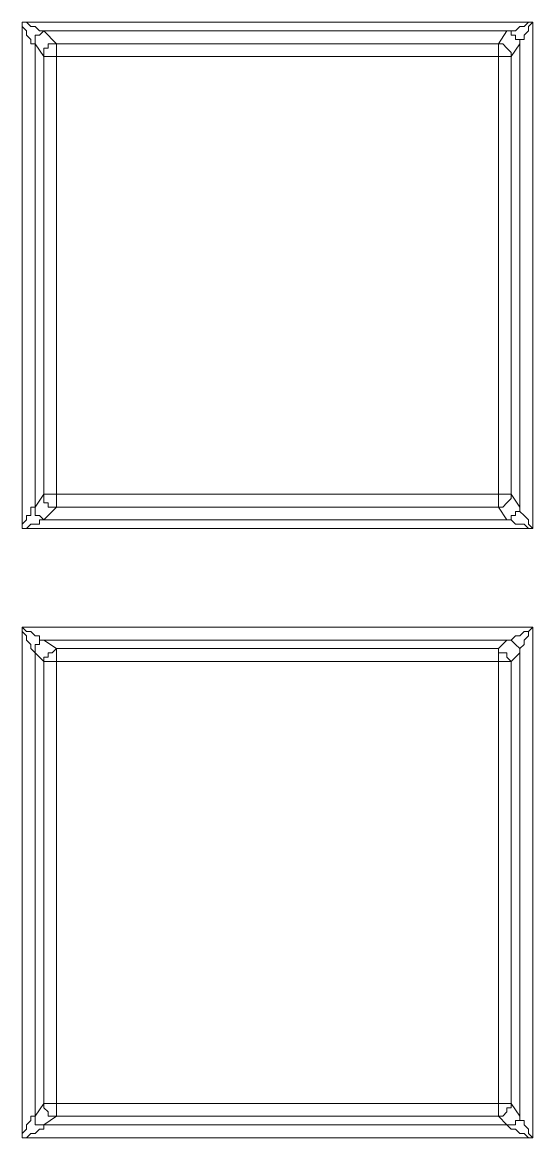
# Model space of a CAD drawing. Header units: centimetres. Extents: x -12.2 to 12.2, y -6.1 to 6.1.
# Drawn here: x -11.254 to -10.834, y -1.219 to -0.302 of the extents above; entities that cross this region are included whole.
import ezdxf

# ---------------------------------------------------------------- set-up
doc = ezdxf.new("R2010")
doc.units = ezdxf.units.CM
doc.header["$MEASUREMENT"] = 0
doc.layers.add('Camada 1', color=7, linetype='Continuous')

msp = doc.modelspace()

# ---------------------------------------------------------------- linework, layer by layer
at = {"layer": 'Camada 1', "lineweight": 9}
for points in [[(-11.25426, -0.3017), (-11.25426, -0.3017), (-10.83445, -0.3017), (-10.83445, -0.3017)], [(-11.25426, -0.71798), (-11.25426, -0.71798), (-11.25426, -0.3017), (-11.25426, -0.3017)], [(-10.83445, -0.3017), (-10.83445, -0.3017), (-10.83445, -0.71798), (-10.83445, -0.71798)], [(-10.85562, -0.30876), (-10.85562, -0.30876), (-11.23662, -0.30876), (-11.23662, -0.30876)], [(-11.23662, -0.30876), (-11.23662, -0.30876), (-11.22604, -0.31934), (-11.22604, -0.31934)], [(-10.86267, -0.31934), (-10.86267, -0.31934), (-10.85562, -0.30876), (-10.85562, -0.30876)], [(-11.24367, -0.31934), (-11.24367, -0.31934), (-11.24367, -0.70034), (-11.24367, -0.70034)], [(-11.23662, -0.32992), (-11.23662, -0.32992), (-11.24367, -0.31934), (-11.24367, -0.31934)], [(-11.22604, -0.31934), (-11.22604, -0.31934), (-10.86267, -0.31934), (-10.86267, -0.31934)], [(-10.84504, -0.31934), (-10.84504, -0.31934), (-10.85209, -0.32992), (-10.85209, -0.32992)], [(-10.84504, -0.70034), (-10.84504, -0.70034), (-10.84504, -0.31934), (-10.84504, -0.31934)], [(-11.23662, -0.68976), (-11.23662, -0.68976), (-11.23662, -0.32992), (-11.23662, -0.32992)], [(-10.86267, -0.32992), (-10.86267, -0.32992), (-11.22604, -0.32992), (-11.22604, -0.32992)], [(-11.22604, -0.32992), (-11.22604, -0.32992), (-11.22604, -0.68976), (-11.22604, -0.68976)], [(-10.86267, -0.68976), (-10.86267, -0.68976), (-10.86267, -0.32992), (-10.86267, -0.32992)], [(-10.85209, -0.32992), (-10.85209, -0.32992), (-10.85209, -0.68976), (-10.85209, -0.68976)], [(-11.24367, -0.70034), (-11.24367, -0.70034), (-11.23662, -0.68976), (-11.23662, -0.68976)], [(-11.22604, -0.68976), (-11.22604, -0.68976), (-10.86267, -0.68976), (-10.86267, -0.68976)], [(-10.85209, -0.68976), (-10.85209, -0.68976), (-10.84504, -0.70034), (-10.84504, -0.70034)], [(-11.22604, -0.70034), (-11.22604, -0.70034), (-11.23662, -0.71092), (-11.23662, -0.71092)], [(-10.86267, -0.70034), (-10.86267, -0.70034), (-11.22604, -0.70034), (-11.22604, -0.70034)], [(-10.85562, -0.71092), (-10.85562, -0.71092), (-10.86267, -0.70034), (-10.86267, -0.70034)], [(-11.23662, -0.71092), (-11.23662, -0.71092), (-10.85562, -0.71092), (-10.85562, -0.71092)], [(-10.83445, -0.71798), (-10.83445, -0.71798), (-11.25426, -0.71798), (-11.25426, -0.71798)], [(-11.25426, -0.79912), (-11.25426, -0.79912), (-10.83445, -0.79912), (-10.83445, -0.79912)], [(-11.25426, -1.21892), (-11.25426, -1.21892), (-11.25426, -0.79912), (-11.25426, -0.79912)], [(-10.83445, -0.79912), (-10.83445, -0.79912), (-10.83445, -1.21892), (-10.83445, -1.21892)], [(-10.85562, -0.8097), (-10.85562, -0.8097), (-11.23662, -0.8097), (-11.23662, -0.8097)], [(-11.23662, -0.8097), (-11.23662, -0.8097), (-11.22604, -0.81676), (-11.22604, -0.81676)], [(-10.86267, -0.81676), (-10.86267, -0.81676), (-10.85562, -0.8097), (-10.85562, -0.8097)], [(-11.24367, -0.82028), (-11.24367, -0.82028), (-11.24367, -1.20128), (-11.24367, -1.20128)], [(-11.23662, -0.82734), (-11.23662, -0.82734), (-11.24367, -0.82028), (-11.24367, -0.82028)], [(-11.22604, -0.81676), (-11.22604, -0.81676), (-10.86267, -0.81676), (-10.86267, -0.81676)], [(-10.84504, -0.82028), (-10.84504, -0.82028), (-10.85209, -0.82734), (-10.85209, -0.82734)], [(-10.84504, -1.20128), (-10.84504, -1.20128), (-10.84504, -0.82028), (-10.84504, -0.82028)], [(-11.23662, -1.1907), (-11.23662, -1.1907), (-11.23662, -0.82734), (-11.23662, -0.82734)], [(-11.22604, -0.82734), (-11.22604, -0.82734), (-11.22604, -1.1907), (-11.22604, -1.1907)], [(-10.86267, -0.82734), (-10.86267, -0.82734), (-11.22604, -0.82734), (-11.22604, -0.82734)], [(-10.86267, -1.1907), (-10.86267, -1.1907), (-10.86267, -0.82734), (-10.86267, -0.82734)], [(-10.85209, -0.82734), (-10.85209, -0.82734), (-10.85209, -1.1907), (-10.85209, -1.1907)], [(-11.24367, -1.20128), (-11.24367, -1.20128), (-11.23662, -1.1907), (-11.23662, -1.1907)], [(-11.22604, -1.1907), (-11.22604, -1.1907), (-10.86267, -1.1907), (-10.86267, -1.1907)], [(-10.85209, -1.1907), (-10.85209, -1.1907), (-10.84504, -1.20128), (-10.84504, -1.20128)], [(-11.22604, -1.20128), (-11.22604, -1.20128), (-11.23662, -1.20834), (-11.23662, -1.20834)], [(-10.86267, -1.20128), (-10.86267, -1.20128), (-11.22604, -1.20128), (-11.22604, -1.20128)], [(-10.85562, -1.20834), (-10.85562, -1.20834), (-10.86267, -1.20128), (-10.86267, -1.20128)], [(-11.23662, -1.20834), (-11.23662, -1.20834), (-10.85562, -1.20834), (-10.85562, -1.20834)], [(-10.83445, -1.21892), (-10.83445, -1.21892), (-11.25426, -1.21892), (-11.25426, -1.21892)]]:
    msp.add_open_spline(points, degree=3, dxfattribs=at)
for points, knots in [([(-11.24367, -0.31934), (-11.24367, -0.31934), (-11.24367, -0.31934), (-11.24367, -0.31934), (-11.24367, -0.31934), (-11.2472, -0.31934), (-11.2472, -0.31934), (-11.2472, -0.31934), (-11.2472, -0.31581), (-11.2472, -0.31581), (-11.2472, -0.31581), (-11.25073, -0.31228), (-11.25073, -0.31228), (-11.25073, -0.31228), (-11.25073, -0.30876), (-11.25073, -0.30876), (-11.25073, -0.30876), (-11.25426, -0.30523), (-11.25426, -0.30523), (-11.25426, -0.30523), (-11.25426, -0.3017), (-11.25426, -0.3017)], [0, 0, 0, 0, 0.142857, 0.142857, 0.142857, 0.285714, 0.285714, 0.285714, 0.428571, 0.428571, 0.428571, 0.571429, 0.571429, 0.571429, 0.714286, 0.714286, 0.714286, 0.857143, 0.857143, 0.857143, 1, 1, 1, 1]), ([(-11.25426, -0.3017), (-11.25426, -0.3017), (-11.25073, -0.3017), (-11.25073, -0.3017), (-11.25073, -0.3017), (-11.2472, -0.30523), (-11.2472, -0.30523), (-11.2472, -0.30523), (-11.24367, -0.30523), (-11.24367, -0.30523), (-11.24367, -0.30523), (-11.24015, -0.30876), (-11.24015, -0.30876), (-11.24015, -0.30876), (-11.23662, -0.30876), (-11.23662, -0.30876)], [0, 0, 0, 0, 0.2, 0.2, 0.2, 0.4, 0.4, 0.4, 0.6, 0.6, 0.6, 0.8, 0.8, 0.8, 1, 1, 1, 1]), ([(-10.85562, -0.30876), (-10.85562, -0.30876), (-10.85562, -0.30876), (-10.85562, -0.30876), (-10.85562, -0.30876), (-10.85209, -0.30876), (-10.85209, -0.30876), (-10.85209, -0.30876), (-10.84856, -0.30876), (-10.84856, -0.30876), (-10.84856, -0.30876), (-10.84504, -0.30523), (-10.84504, -0.30523), (-10.84504, -0.30523), (-10.84151, -0.30523), (-10.84151, -0.30523), (-10.84151, -0.30523), (-10.83798, -0.3017), (-10.83798, -0.3017), (-10.83798, -0.3017), (-10.83445, -0.3017), (-10.83445, -0.3017)], [0, 0, 0, 0, 0.142857, 0.142857, 0.142857, 0.285714, 0.285714, 0.285714, 0.428571, 0.428571, 0.428571, 0.571429, 0.571429, 0.571429, 0.714286, 0.714286, 0.714286, 0.857143, 0.857143, 0.857143, 1, 1, 1, 1]), ([(-10.83445, -0.3017), (-10.83445, -0.3017), (-10.83798, -0.30523), (-10.83798, -0.30523), (-10.83798, -0.30523), (-10.83798, -0.30876), (-10.83798, -0.30876), (-10.83798, -0.30876), (-10.84151, -0.31228), (-10.84151, -0.31228), (-10.84151, -0.31228), (-10.84151, -0.31581), (-10.84151, -0.31581), (-10.84151, -0.31581), (-10.84504, -0.31581), (-10.84504, -0.31581), (-10.84504, -0.31581), (-10.84504, -0.31934), (-10.84504, -0.31934)], [0, 0, 0, 0, 0.166667, 0.166667, 0.166667, 0.333333, 0.333333, 0.333333, 0.5, 0.5, 0.5, 0.666667, 0.666667, 0.666667, 0.833333, 0.833333, 0.833333, 1, 1, 1, 1]), ([(-11.24367, -0.31934), (-11.24367, -0.31934), (-11.24367, -0.31934), (-11.24367, -0.31934), (-11.24367, -0.31934), (-11.24367, -0.31581), (-11.24367, -0.31581), (-11.24367, -0.31581), (-11.24367, -0.31228), (-11.24367, -0.31228), (-11.24367, -0.31228), (-11.24015, -0.31228), (-11.24015, -0.31228), (-11.24015, -0.31228), (-11.23662, -0.30876), (-11.23662, -0.30876)], [0, 0, 0, 0, 0.2, 0.2, 0.2, 0.4, 0.4, 0.4, 0.6, 0.6, 0.6, 0.8, 0.8, 0.8, 1, 1, 1, 1]), ([(-10.84504, -0.31934), (-10.84504, -0.31934), (-10.84504, -0.31934), (-10.84504, -0.31934), (-10.84504, -0.31934), (-10.84504, -0.31581), (-10.84504, -0.31581), (-10.84504, -0.31581), (-10.84856, -0.31581), (-10.84856, -0.31581), (-10.84856, -0.31581), (-10.84856, -0.31228), (-10.84856, -0.31228), (-10.84856, -0.31228), (-10.85209, -0.31228), (-10.85209, -0.31228), (-10.85209, -0.31228), (-10.85209, -0.30876), (-10.85209, -0.30876), (-10.85209, -0.30876), (-10.85562, -0.30876), (-10.85562, -0.30876)], [0, 0, 0, 0, 0.142857, 0.142857, 0.142857, 0.285714, 0.285714, 0.285714, 0.428571, 0.428571, 0.428571, 0.571429, 0.571429, 0.571429, 0.714286, 0.714286, 0.714286, 0.857143, 0.857143, 0.857143, 1, 1, 1, 1]), ([(-11.23662, -0.32992), (-11.23662, -0.32992), (-11.23662, -0.3264), (-11.23662, -0.3264), (-11.23662, -0.3264), (-11.23662, -0.32287), (-11.23662, -0.32287), (-11.23662, -0.32287), (-11.23309, -0.32287), (-11.23309, -0.32287), (-11.23309, -0.32287), (-11.23309, -0.31934), (-11.23309, -0.31934), (-11.23309, -0.31934), (-11.22956, -0.31934), (-11.22956, -0.31934), (-11.22956, -0.31934), (-11.22604, -0.31934), (-11.22604, -0.31934)], [0, 0, 0, 0, 0.166667, 0.166667, 0.166667, 0.333333, 0.333333, 0.333333, 0.5, 0.5, 0.5, 0.666667, 0.666667, 0.666667, 0.833333, 0.833333, 0.833333, 1, 1, 1, 1]), ([(-11.22604, -0.32992), (-11.22604, -0.32992), (-11.22604, -0.3264), (-11.22604, -0.3264), (-11.22604, -0.3264), (-11.22604, -0.32287), (-11.22604, -0.32287), (-11.22604, -0.32287), (-11.22604, -0.31934), (-11.22604, -0.31934)], [0, 0, 0, 0, 0.333333, 0.333333, 0.333333, 0.666667, 0.666667, 0.666667, 1, 1, 1, 1]), ([(-10.85209, -0.32992), (-10.85209, -0.32992), (-10.85209, -0.3264), (-10.85209, -0.3264), (-10.85209, -0.3264), (-10.85562, -0.32287), (-10.85562, -0.32287), (-10.85562, -0.32287), (-10.85915, -0.31934), (-10.85915, -0.31934), (-10.85915, -0.31934), (-10.86267, -0.31934), (-10.86267, -0.31934)], [0, 0, 0, 0, 0.25, 0.25, 0.25, 0.5, 0.5, 0.5, 0.75, 0.75, 0.75, 1, 1, 1, 1]), ([(-10.86267, -0.32992), (-10.86267, -0.32992), (-10.86267, -0.3264), (-10.86267, -0.3264), (-10.86267, -0.3264), (-10.86267, -0.32287), (-10.86267, -0.32287), (-10.86267, -0.32287), (-10.86267, -0.31934), (-10.86267, -0.31934)], [0, 0, 0, 0, 0.333333, 0.333333, 0.333333, 0.666667, 0.666667, 0.666667, 1, 1, 1, 1]), ([(-11.23662, -0.32992), (-11.23662, -0.32992), (-11.23662, -0.32992), (-11.23662, -0.32992), (-11.23662, -0.32992), (-11.23309, -0.32992), (-11.23309, -0.32992), (-11.23309, -0.32992), (-11.22956, -0.32992), (-11.22956, -0.32992), (-11.22956, -0.32992), (-11.22604, -0.32992), (-11.22604, -0.32992)], [0, 0, 0, 0, 0.25, 0.25, 0.25, 0.5, 0.5, 0.5, 0.75, 0.75, 0.75, 1, 1, 1, 1]), ([(-10.86267, -0.32992), (-10.86267, -0.32992), (-10.86267, -0.32992), (-10.86267, -0.32992), (-10.86267, -0.32992), (-10.85915, -0.32992), (-10.85915, -0.32992), (-10.85915, -0.32992), (-10.85562, -0.32992), (-10.85562, -0.32992), (-10.85562, -0.32992), (-10.85209, -0.32992), (-10.85209, -0.32992)], [0, 0, 0, 0, 0.25, 0.25, 0.25, 0.5, 0.5, 0.5, 0.75, 0.75, 0.75, 1, 1, 1, 1]), ([(-11.23662, -0.68976), (-11.23662, -0.68976), (-11.23662, -0.69328), (-11.23662, -0.69328), (-11.23662, -0.69328), (-11.23662, -0.69681), (-11.23662, -0.69681), (-11.23662, -0.69681), (-11.23309, -0.69681), (-11.23309, -0.69681), (-11.23309, -0.69681), (-11.23309, -0.70034), (-11.23309, -0.70034), (-11.23309, -0.70034), (-11.22956, -0.70034), (-11.22956, -0.70034), (-11.22956, -0.70034), (-11.22604, -0.70034), (-11.22604, -0.70034)], [0, 0, 0, 0, 0.166667, 0.166667, 0.166667, 0.333333, 0.333333, 0.333333, 0.5, 0.5, 0.5, 0.666667, 0.666667, 0.666667, 0.833333, 0.833333, 0.833333, 1, 1, 1, 1]), ([(-11.23662, -0.68976), (-11.23662, -0.68976), (-11.23662, -0.68976), (-11.23662, -0.68976), (-11.23662, -0.68976), (-11.23309, -0.68976), (-11.23309, -0.68976), (-11.23309, -0.68976), (-11.22956, -0.68976), (-11.22956, -0.68976), (-11.22956, -0.68976), (-11.22604, -0.68976), (-11.22604, -0.68976)], [0, 0, 0, 0, 0.25, 0.25, 0.25, 0.5, 0.5, 0.5, 0.75, 0.75, 0.75, 1, 1, 1, 1]), ([(-11.22604, -0.70034), (-11.22604, -0.70034), (-11.22604, -0.70034), (-11.22604, -0.70034), (-11.22604, -0.70034), (-11.22604, -0.69681), (-11.22604, -0.69681), (-11.22604, -0.69681), (-11.22604, -0.69328), (-11.22604, -0.69328), (-11.22604, -0.69328), (-11.22604, -0.68976), (-11.22604, -0.68976)], [0, 0, 0, 0, 0.25, 0.25, 0.25, 0.5, 0.5, 0.5, 0.75, 0.75, 0.75, 1, 1, 1, 1]), ([(-10.86267, -0.70034), (-10.86267, -0.70034), (-10.86267, -0.70034), (-10.86267, -0.70034), (-10.86267, -0.70034), (-10.85915, -0.70034), (-10.85915, -0.70034), (-10.85915, -0.70034), (-10.85562, -0.69681), (-10.85562, -0.69681), (-10.85562, -0.69681), (-10.85209, -0.69328), (-10.85209, -0.69328), (-10.85209, -0.69328), (-10.85209, -0.68976), (-10.85209, -0.68976)], [0, 0, 0, 0, 0.2, 0.2, 0.2, 0.4, 0.4, 0.4, 0.6, 0.6, 0.6, 0.8, 0.8, 0.8, 1, 1, 1, 1]), ([(-10.86267, -0.70034), (-10.86267, -0.70034), (-10.86267, -0.70034), (-10.86267, -0.70034), (-10.86267, -0.70034), (-10.86267, -0.69681), (-10.86267, -0.69681), (-10.86267, -0.69681), (-10.86267, -0.69328), (-10.86267, -0.69328), (-10.86267, -0.69328), (-10.86267, -0.68976), (-10.86267, -0.68976)], [0, 0, 0, 0, 0.25, 0.25, 0.25, 0.5, 0.5, 0.5, 0.75, 0.75, 0.75, 1, 1, 1, 1]), ([(-10.86267, -0.68976), (-10.86267, -0.68976), (-10.86267, -0.68976), (-10.86267, -0.68976), (-10.86267, -0.68976), (-10.85915, -0.68976), (-10.85915, -0.68976), (-10.85915, -0.68976), (-10.85562, -0.68976), (-10.85562, -0.68976), (-10.85562, -0.68976), (-10.85209, -0.68976), (-10.85209, -0.68976)], [0, 0, 0, 0, 0.25, 0.25, 0.25, 0.5, 0.5, 0.5, 0.75, 0.75, 0.75, 1, 1, 1, 1]), ([(-11.25426, -0.71798), (-11.25426, -0.71798), (-11.25426, -0.71445), (-11.25426, -0.71445), (-11.25426, -0.71445), (-11.25073, -0.71092), (-11.25073, -0.71092), (-11.25073, -0.71092), (-11.25073, -0.70739), (-11.25073, -0.70739), (-11.25073, -0.70739), (-11.2472, -0.70739), (-11.2472, -0.70739), (-11.2472, -0.70739), (-11.2472, -0.70387), (-11.2472, -0.70387), (-11.2472, -0.70387), (-11.2472, -0.70034), (-11.2472, -0.70034), (-11.2472, -0.70034), (-11.24367, -0.70034), (-11.24367, -0.70034)], [0, 0, 0, 0, 0.142857, 0.142857, 0.142857, 0.285714, 0.285714, 0.285714, 0.428571, 0.428571, 0.428571, 0.571429, 0.571429, 0.571429, 0.714286, 0.714286, 0.714286, 0.857143, 0.857143, 0.857143, 1, 1, 1, 1]), ([(-11.24367, -0.70034), (-11.24367, -0.70034), (-11.24367, -0.70034), (-11.24367, -0.70034), (-11.24367, -0.70034), (-11.24367, -0.70387), (-11.24367, -0.70387), (-11.24367, -0.70387), (-11.24367, -0.70739), (-11.24367, -0.70739), (-11.24367, -0.70739), (-11.24015, -0.70739), (-11.24015, -0.70739), (-11.24015, -0.70739), (-11.23662, -0.71092), (-11.23662, -0.71092)], [0, 0, 0, 0, 0.2, 0.2, 0.2, 0.4, 0.4, 0.4, 0.6, 0.6, 0.6, 0.8, 0.8, 0.8, 1, 1, 1, 1]), ([(-10.85562, -0.71092), (-10.85562, -0.71092), (-10.85209, -0.71092), (-10.85209, -0.71092), (-10.85209, -0.71092), (-10.85209, -0.70739), (-10.85209, -0.70739), (-10.85209, -0.70739), (-10.84856, -0.70739), (-10.84856, -0.70739), (-10.84856, -0.70739), (-10.84856, -0.70387), (-10.84856, -0.70387), (-10.84856, -0.70387), (-10.84504, -0.70387), (-10.84504, -0.70387), (-10.84504, -0.70387), (-10.84504, -0.70034), (-10.84504, -0.70034)], [0, 0, 0, 0, 0.166667, 0.166667, 0.166667, 0.333333, 0.333333, 0.333333, 0.5, 0.5, 0.5, 0.666667, 0.666667, 0.666667, 0.833333, 0.833333, 0.833333, 1, 1, 1, 1]), ([(-10.84504, -0.70034), (-10.84504, -0.70034), (-10.84504, -0.70034), (-10.84504, -0.70034), (-10.84504, -0.70034), (-10.84504, -0.70387), (-10.84504, -0.70387), (-10.84504, -0.70387), (-10.84151, -0.70739), (-10.84151, -0.70739), (-10.84151, -0.70739), (-10.83798, -0.71092), (-10.83798, -0.71092), (-10.83798, -0.71092), (-10.83798, -0.71445), (-10.83798, -0.71445), (-10.83798, -0.71445), (-10.83445, -0.71798), (-10.83445, -0.71798)], [0, 0, 0, 0, 0.166667, 0.166667, 0.166667, 0.333333, 0.333333, 0.333333, 0.5, 0.5, 0.5, 0.666667, 0.666667, 0.666667, 0.833333, 0.833333, 0.833333, 1, 1, 1, 1]), ([(-11.23662, -0.71092), (-11.23662, -0.71092), (-11.23662, -0.71092), (-11.23662, -0.71092), (-11.23662, -0.71092), (-11.24015, -0.71092), (-11.24015, -0.71092), (-11.24015, -0.71092), (-11.24015, -0.71445), (-11.24015, -0.71445), (-11.24015, -0.71445), (-11.24367, -0.71445), (-11.24367, -0.71445), (-11.24367, -0.71445), (-11.2472, -0.71445), (-11.2472, -0.71445), (-11.2472, -0.71445), (-11.25073, -0.71798), (-11.25073, -0.71798), (-11.25073, -0.71798), (-11.25426, -0.71798), (-11.25426, -0.71798)], [0, 0, 0, 0, 0.142857, 0.142857, 0.142857, 0.285714, 0.285714, 0.285714, 0.428571, 0.428571, 0.428571, 0.571429, 0.571429, 0.571429, 0.714286, 0.714286, 0.714286, 0.857143, 0.857143, 0.857143, 1, 1, 1, 1]), ([(-10.83445, -0.71798), (-10.83445, -0.71798), (-10.83798, -0.71798), (-10.83798, -0.71798), (-10.83798, -0.71798), (-10.84151, -0.71445), (-10.84151, -0.71445), (-10.84151, -0.71445), (-10.84504, -0.71445), (-10.84504, -0.71445), (-10.84504, -0.71445), (-10.84856, -0.71445), (-10.84856, -0.71445), (-10.84856, -0.71445), (-10.85209, -0.71092), (-10.85209, -0.71092), (-10.85209, -0.71092), (-10.85562, -0.71092), (-10.85562, -0.71092)], [0, 0, 0, 0, 0.166667, 0.166667, 0.166667, 0.333333, 0.333333, 0.333333, 0.5, 0.5, 0.5, 0.666667, 0.666667, 0.666667, 0.833333, 0.833333, 0.833333, 1, 1, 1, 1]), ([(-11.24367, -0.82028), (-11.24367, -0.82028), (-11.24367, -0.82028), (-11.24367, -0.82028), (-11.24367, -0.82028), (-11.2472, -0.81676), (-11.2472, -0.81676), (-11.2472, -0.81676), (-11.2472, -0.81323), (-11.2472, -0.81323), (-11.2472, -0.81323), (-11.25073, -0.8097), (-11.25073, -0.8097), (-11.25073, -0.8097), (-11.25073, -0.80617), (-11.25073, -0.80617), (-11.25073, -0.80617), (-11.25426, -0.80265), (-11.25426, -0.80265), (-11.25426, -0.80265), (-11.25426, -0.79912), (-11.25426, -0.79912)], [0, 0, 0, 0, 0.142857, 0.142857, 0.142857, 0.285714, 0.285714, 0.285714, 0.428571, 0.428571, 0.428571, 0.571429, 0.571429, 0.571429, 0.714286, 0.714286, 0.714286, 0.857143, 0.857143, 0.857143, 1, 1, 1, 1]), ([(-11.25426, -0.79912), (-11.25426, -0.79912), (-11.25073, -0.80265), (-11.25073, -0.80265), (-11.25073, -0.80265), (-11.2472, -0.80265), (-11.2472, -0.80265), (-11.2472, -0.80265), (-11.24367, -0.80617), (-11.24367, -0.80617), (-11.24367, -0.80617), (-11.24015, -0.80617), (-11.24015, -0.80617), (-11.24015, -0.80617), (-11.24015, -0.8097), (-11.24015, -0.8097), (-11.24015, -0.8097), (-11.23662, -0.8097), (-11.23662, -0.8097)], [0, 0, 0, 0, 0.166667, 0.166667, 0.166667, 0.333333, 0.333333, 0.333333, 0.5, 0.5, 0.5, 0.666667, 0.666667, 0.666667, 0.833333, 0.833333, 0.833333, 1, 1, 1, 1]), ([(-10.85562, -0.8097), (-10.85562, -0.8097), (-10.85562, -0.8097), (-10.85562, -0.8097), (-10.85562, -0.8097), (-10.85209, -0.8097), (-10.85209, -0.8097), (-10.85209, -0.8097), (-10.84856, -0.80617), (-10.84856, -0.80617), (-10.84856, -0.80617), (-10.84504, -0.80617), (-10.84504, -0.80617), (-10.84504, -0.80617), (-10.84151, -0.80265), (-10.84151, -0.80265), (-10.84151, -0.80265), (-10.83798, -0.80265), (-10.83798, -0.80265), (-10.83798, -0.80265), (-10.83445, -0.79912), (-10.83445, -0.79912)], [0, 0, 0, 0, 0.142857, 0.142857, 0.142857, 0.285714, 0.285714, 0.285714, 0.428571, 0.428571, 0.428571, 0.571429, 0.571429, 0.571429, 0.714286, 0.714286, 0.714286, 0.857143, 0.857143, 0.857143, 1, 1, 1, 1]), ([(-10.83445, -0.79912), (-10.83445, -0.79912), (-10.83798, -0.80265), (-10.83798, -0.80265), (-10.83798, -0.80265), (-10.83798, -0.80617), (-10.83798, -0.80617), (-10.83798, -0.80617), (-10.84151, -0.8097), (-10.84151, -0.8097), (-10.84151, -0.8097), (-10.84151, -0.81323), (-10.84151, -0.81323), (-10.84151, -0.81323), (-10.84504, -0.81676), (-10.84504, -0.81676), (-10.84504, -0.81676), (-10.84504, -0.82028), (-10.84504, -0.82028)], [0, 0, 0, 0, 0.166667, 0.166667, 0.166667, 0.333333, 0.333333, 0.333333, 0.5, 0.5, 0.5, 0.666667, 0.666667, 0.666667, 0.833333, 0.833333, 0.833333, 1, 1, 1, 1]), ([(-11.24367, -0.82028), (-11.24367, -0.82028), (-11.24367, -0.81676), (-11.24367, -0.81676), (-11.24367, -0.81676), (-11.24367, -0.81323), (-11.24367, -0.81323), (-11.24367, -0.81323), (-11.24015, -0.81323), (-11.24015, -0.81323), (-11.24015, -0.81323), (-11.24015, -0.8097), (-11.24015, -0.8097), (-11.24015, -0.8097), (-11.23662, -0.8097), (-11.23662, -0.8097)], [0, 0, 0, 0, 0.2, 0.2, 0.2, 0.4, 0.4, 0.4, 0.6, 0.6, 0.6, 0.8, 0.8, 0.8, 1, 1, 1, 1]), ([(-10.84504, -0.82028), (-10.84504, -0.82028), (-10.84504, -0.81676), (-10.84504, -0.81676), (-10.84504, -0.81676), (-10.84856, -0.81323), (-10.84856, -0.81323), (-10.84856, -0.81323), (-10.85209, -0.8097), (-10.85209, -0.8097), (-10.85209, -0.8097), (-10.85562, -0.8097), (-10.85562, -0.8097)], [0, 0, 0, 0, 0.25, 0.25, 0.25, 0.5, 0.5, 0.5, 0.75, 0.75, 0.75, 1, 1, 1, 1]), ([(-11.23662, -0.82734), (-11.23662, -0.82734), (-11.23662, -0.82734), (-11.23662, -0.82734), (-11.23662, -0.82734), (-11.23662, -0.82381), (-11.23662, -0.82381), (-11.23662, -0.82381), (-11.23309, -0.82381), (-11.23309, -0.82381), (-11.23309, -0.82381), (-11.23309, -0.82028), (-11.23309, -0.82028), (-11.23309, -0.82028), (-11.22956, -0.82028), (-11.22956, -0.82028), (-11.22956, -0.82028), (-11.22604, -0.81676), (-11.22604, -0.81676)], [0, 0, 0, 0, 0.166667, 0.166667, 0.166667, 0.333333, 0.333333, 0.333333, 0.5, 0.5, 0.5, 0.666667, 0.666667, 0.666667, 0.833333, 0.833333, 0.833333, 1, 1, 1, 1]), ([(-11.22604, -0.82734), (-11.22604, -0.82734), (-11.22604, -0.82734), (-11.22604, -0.82734), (-11.22604, -0.82734), (-11.22604, -0.82381), (-11.22604, -0.82381), (-11.22604, -0.82381), (-11.22604, -0.82028), (-11.22604, -0.82028), (-11.22604, -0.82028), (-11.22604, -0.81676), (-11.22604, -0.81676)], [0, 0, 0, 0, 0.25, 0.25, 0.25, 0.5, 0.5, 0.5, 0.75, 0.75, 0.75, 1, 1, 1, 1]), ([(-10.85209, -0.82734), (-10.85209, -0.82734), (-10.85209, -0.82734), (-10.85209, -0.82734), (-10.85209, -0.82734), (-10.85562, -0.82381), (-10.85562, -0.82381), (-10.85562, -0.82381), (-10.85562, -0.82028), (-10.85562, -0.82028), (-10.85562, -0.82028), (-10.85915, -0.82028), (-10.85915, -0.82028), (-10.85915, -0.82028), (-10.86267, -0.82028), (-10.86267, -0.82028), (-10.86267, -0.82028), (-10.86267, -0.81676), (-10.86267, -0.81676)], [0, 0, 0, 0, 0.166667, 0.166667, 0.166667, 0.333333, 0.333333, 0.333333, 0.5, 0.5, 0.5, 0.666667, 0.666667, 0.666667, 0.833333, 0.833333, 0.833333, 1, 1, 1, 1]), ([(-10.86267, -0.82734), (-10.86267, -0.82734), (-10.86267, -0.82734), (-10.86267, -0.82734), (-10.86267, -0.82734), (-10.86267, -0.82381), (-10.86267, -0.82381), (-10.86267, -0.82381), (-10.86267, -0.82028), (-10.86267, -0.82028), (-10.86267, -0.82028), (-10.86267, -0.81676), (-10.86267, -0.81676)], [0, 0, 0, 0, 0.25, 0.25, 0.25, 0.5, 0.5, 0.5, 0.75, 0.75, 0.75, 1, 1, 1, 1]), ([(-11.23662, -0.82734), (-11.23662, -0.82734), (-11.23662, -0.82734), (-11.23662, -0.82734), (-11.23662, -0.82734), (-11.23309, -0.82734), (-11.23309, -0.82734), (-11.23309, -0.82734), (-11.22956, -0.82734), (-11.22956, -0.82734), (-11.22956, -0.82734), (-11.22604, -0.82734), (-11.22604, -0.82734)], [0, 0, 0, 0, 0.25, 0.25, 0.25, 0.5, 0.5, 0.5, 0.75, 0.75, 0.75, 1, 1, 1, 1]), ([(-10.86267, -0.82734), (-10.86267, -0.82734), (-10.86267, -0.82734), (-10.86267, -0.82734), (-10.86267, -0.82734), (-10.85915, -0.82734), (-10.85915, -0.82734), (-10.85915, -0.82734), (-10.85562, -0.82734), (-10.85562, -0.82734), (-10.85562, -0.82734), (-10.85209, -0.82734), (-10.85209, -0.82734)], [0, 0, 0, 0, 0.25, 0.25, 0.25, 0.5, 0.5, 0.5, 0.75, 0.75, 0.75, 1, 1, 1, 1]), ([(-11.23662, -1.1907), (-11.23662, -1.1907), (-11.23662, -1.19423), (-11.23662, -1.19423), (-11.23662, -1.19423), (-11.23309, -1.19776), (-11.23309, -1.19776), (-11.23309, -1.19776), (-11.23309, -1.20128), (-11.23309, -1.20128), (-11.23309, -1.20128), (-11.22956, -1.20128), (-11.22956, -1.20128), (-11.22956, -1.20128), (-11.22604, -1.20128), (-11.22604, -1.20128)], [0, 0, 0, 0, 0.2, 0.2, 0.2, 0.4, 0.4, 0.4, 0.6, 0.6, 0.6, 0.8, 0.8, 0.8, 1, 1, 1, 1]), ([(-11.23662, -1.1907), (-11.23662, -1.1907), (-11.23662, -1.1907), (-11.23662, -1.1907), (-11.23662, -1.1907), (-11.23309, -1.1907), (-11.23309, -1.1907), (-11.23309, -1.1907), (-11.22956, -1.1907), (-11.22956, -1.1907), (-11.22956, -1.1907), (-11.22604, -1.1907), (-11.22604, -1.1907)], [0, 0, 0, 0, 0.25, 0.25, 0.25, 0.5, 0.5, 0.5, 0.75, 0.75, 0.75, 1, 1, 1, 1]), ([(-11.22604, -1.20128), (-11.22604, -1.20128), (-11.22604, -1.20128), (-11.22604, -1.20128), (-11.22604, -1.20128), (-11.22604, -1.19776), (-11.22604, -1.19776), (-11.22604, -1.19776), (-11.22604, -1.19423), (-11.22604, -1.19423), (-11.22604, -1.19423), (-11.22604, -1.1907), (-11.22604, -1.1907)], [0, 0, 0, 0, 0.25, 0.25, 0.25, 0.5, 0.5, 0.5, 0.75, 0.75, 0.75, 1, 1, 1, 1]), ([(-10.86267, -1.20128), (-10.86267, -1.20128), (-10.86267, -1.20128), (-10.86267, -1.20128), (-10.86267, -1.20128), (-10.85915, -1.20128), (-10.85915, -1.20128), (-10.85915, -1.20128), (-10.85562, -1.19776), (-10.85562, -1.19776), (-10.85562, -1.19776), (-10.85562, -1.19423), (-10.85562, -1.19423), (-10.85562, -1.19423), (-10.85209, -1.19423), (-10.85209, -1.19423), (-10.85209, -1.19423), (-10.85209, -1.1907), (-10.85209, -1.1907)], [0, 0, 0, 0, 0.166667, 0.166667, 0.166667, 0.333333, 0.333333, 0.333333, 0.5, 0.5, 0.5, 0.666667, 0.666667, 0.666667, 0.833333, 0.833333, 0.833333, 1, 1, 1, 1]), ([(-10.86267, -1.20128), (-10.86267, -1.20128), (-10.86267, -1.20128), (-10.86267, -1.20128), (-10.86267, -1.20128), (-10.86267, -1.19776), (-10.86267, -1.19776), (-10.86267, -1.19776), (-10.86267, -1.19423), (-10.86267, -1.19423), (-10.86267, -1.19423), (-10.86267, -1.1907), (-10.86267, -1.1907)], [0, 0, 0, 0, 0.25, 0.25, 0.25, 0.5, 0.5, 0.5, 0.75, 0.75, 0.75, 1, 1, 1, 1]), ([(-10.86267, -1.1907), (-10.86267, -1.1907), (-10.86267, -1.1907), (-10.86267, -1.1907), (-10.86267, -1.1907), (-10.85915, -1.1907), (-10.85915, -1.1907), (-10.85915, -1.1907), (-10.85562, -1.1907), (-10.85562, -1.1907), (-10.85562, -1.1907), (-10.85209, -1.1907), (-10.85209, -1.1907)], [0, 0, 0, 0, 0.25, 0.25, 0.25, 0.5, 0.5, 0.5, 0.75, 0.75, 0.75, 1, 1, 1, 1]), ([(-11.25426, -1.21892), (-11.25426, -1.21892), (-11.25426, -1.21539), (-11.25426, -1.21539), (-11.25426, -1.21539), (-11.25073, -1.21187), (-11.25073, -1.21187), (-11.25073, -1.21187), (-11.25073, -1.20834), (-11.25073, -1.20834), (-11.25073, -1.20834), (-11.2472, -1.20481), (-11.2472, -1.20481), (-11.2472, -1.20481), (-11.2472, -1.20128), (-11.2472, -1.20128), (-11.2472, -1.20128), (-11.24367, -1.20128), (-11.24367, -1.20128)], [0, 0, 0, 0, 0.166667, 0.166667, 0.166667, 0.333333, 0.333333, 0.333333, 0.5, 0.5, 0.5, 0.666667, 0.666667, 0.666667, 0.833333, 0.833333, 0.833333, 1, 1, 1, 1]), ([(-11.24367, -1.20128), (-11.24367, -1.20128), (-11.24367, -1.20128), (-11.24367, -1.20128), (-11.24367, -1.20128), (-11.24367, -1.20481), (-11.24367, -1.20481), (-11.24367, -1.20481), (-11.24367, -1.20834), (-11.24367, -1.20834), (-11.24367, -1.20834), (-11.24015, -1.20834), (-11.24015, -1.20834), (-11.24015, -1.20834), (-11.23662, -1.20834), (-11.23662, -1.20834)], [0, 0, 0, 0, 0.2, 0.2, 0.2, 0.4, 0.4, 0.4, 0.6, 0.6, 0.6, 0.8, 0.8, 0.8, 1, 1, 1, 1]), ([(-10.85562, -1.20834), (-10.85562, -1.20834), (-10.85209, -1.20834), (-10.85209, -1.20834), (-10.85209, -1.20834), (-10.84856, -1.20834), (-10.84856, -1.20834), (-10.84856, -1.20834), (-10.84856, -1.20481), (-10.84856, -1.20481), (-10.84856, -1.20481), (-10.84504, -1.20481), (-10.84504, -1.20481), (-10.84504, -1.20481), (-10.84504, -1.20128), (-10.84504, -1.20128)], [0, 0, 0, 0, 0.2, 0.2, 0.2, 0.4, 0.4, 0.4, 0.6, 0.6, 0.6, 0.8, 0.8, 0.8, 1, 1, 1, 1]), ([(-10.84504, -1.20128), (-10.84504, -1.20128), (-10.84504, -1.20128), (-10.84504, -1.20128), (-10.84504, -1.20128), (-10.84504, -1.20481), (-10.84504, -1.20481), (-10.84504, -1.20481), (-10.84151, -1.20481), (-10.84151, -1.20481), (-10.84151, -1.20481), (-10.84151, -1.20834), (-10.84151, -1.20834), (-10.84151, -1.20834), (-10.83798, -1.21187), (-10.83798, -1.21187), (-10.83798, -1.21187), (-10.83798, -1.21539), (-10.83798, -1.21539), (-10.83798, -1.21539), (-10.83445, -1.21892), (-10.83445, -1.21892)], [0, 0, 0, 0, 0.142857, 0.142857, 0.142857, 0.285714, 0.285714, 0.285714, 0.428571, 0.428571, 0.428571, 0.571429, 0.571429, 0.571429, 0.714286, 0.714286, 0.714286, 0.857143, 0.857143, 0.857143, 1, 1, 1, 1]), ([(-11.23662, -1.20834), (-11.23662, -1.20834), (-11.23662, -1.20834), (-11.23662, -1.20834), (-11.23662, -1.20834), (-11.23662, -1.21187), (-11.23662, -1.21187), (-11.23662, -1.21187), (-11.24015, -1.21187), (-11.24015, -1.21187), (-11.24015, -1.21187), (-11.24367, -1.21539), (-11.24367, -1.21539), (-11.24367, -1.21539), (-11.2472, -1.21539), (-11.2472, -1.21539), (-11.2472, -1.21539), (-11.25073, -1.21892), (-11.25073, -1.21892), (-11.25073, -1.21892), (-11.25426, -1.21892), (-11.25426, -1.21892)], [0, 0, 0, 0, 0.142857, 0.142857, 0.142857, 0.285714, 0.285714, 0.285714, 0.428571, 0.428571, 0.428571, 0.571429, 0.571429, 0.571429, 0.714286, 0.714286, 0.714286, 0.857143, 0.857143, 0.857143, 1, 1, 1, 1]), ([(-10.83445, -1.21892), (-10.83445, -1.21892), (-10.83798, -1.21892), (-10.83798, -1.21892), (-10.83798, -1.21892), (-10.84151, -1.21539), (-10.84151, -1.21539), (-10.84151, -1.21539), (-10.84504, -1.21539), (-10.84504, -1.21539), (-10.84504, -1.21539), (-10.84856, -1.21187), (-10.84856, -1.21187), (-10.84856, -1.21187), (-10.85209, -1.21187), (-10.85209, -1.21187), (-10.85209, -1.21187), (-10.85562, -1.20834), (-10.85562, -1.20834)], [0, 0, 0, 0, 0.166667, 0.166667, 0.166667, 0.333333, 0.333333, 0.333333, 0.5, 0.5, 0.5, 0.666667, 0.666667, 0.666667, 0.833333, 0.833333, 0.833333, 1, 1, 1, 1])]:
    msp.add_open_spline(points, degree=3, knots=knots, dxfattribs=at)

doc.saveas('drawing.dxf')
